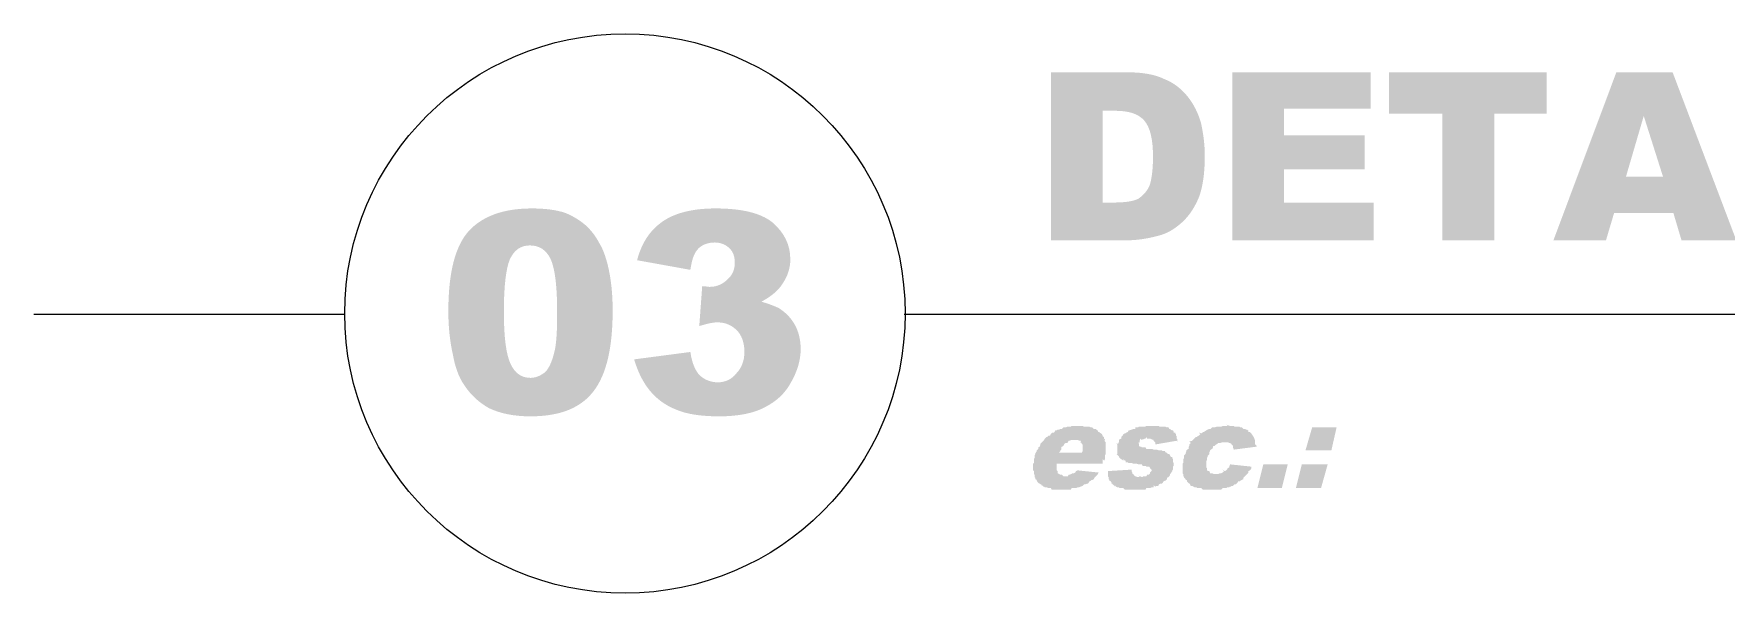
# Model space of a CAD drawing. Header units: millimetres. Extents: x 2928 to 3112, y 1220 to 1280.
# Drawn here: x 3037.133 to 3040.914, y 1228.975 to 1230.225 of the extents above; entities that cross this region are included whole.
import ezdxf

# ---------------------------------------------------------------- set-up
doc = ezdxf.new("R2010")
doc.units = ezdxf.units.MM

msp = doc.modelspace()

# ---------------------------------------------------------------- hatches: boundary and pattern name
at = {"true_color": 0x000007}
h = msp.add_hatch(color=7, dxfattribs=at)
edge = h.paths.add_edge_path()
edge.add_line((3039.40526, 1230.1394), (3039.57728, 1230.1394))
edge.add_spline(control_points=[(3039.57728, 1230.1394), (3039.61036, 1230.1394), (3039.63848, 1230.13444), (3039.65832, 1230.12451), (3039.65832, 1230.12451), (3039.67983, 1230.11624), (3039.69636, 1230.10301), (3039.71125, 1230.08482), (3039.71125, 1230.08482), (3039.72448, 1230.06828), (3039.73441, 1230.04843), (3039.74102, 1230.02528), (3039.74102, 1230.02528), (3039.74598, 1230.00212), (3039.74929, 1229.97731), (3039.74929, 1229.9525), (3039.74929, 1229.9525), (3039.74929, 1229.9128), (3039.74433, 1229.88138), (3039.73606, 1229.85988), (3039.73606, 1229.85988), (3039.72614, 1229.83672), (3039.71456, 1229.81853), (3039.69802, 1229.80364), (3039.69802, 1229.80364), (3039.68148, 1229.78876), (3039.66494, 1229.77883), (3039.64509, 1229.77387), (3039.64509, 1229.77387), (3039.62028, 1229.76725), (3039.59713, 1229.76395), (3039.57728, 1229.76395)], knot_values=[0, 0, 0, 0, 0.03125, 0.03125, 0.03125, 0.03125, 0.0625, 0.0625, 0.0625, 0.0625, 0.09375, 0.09375, 0.09375, 0.09375, 0.125, 0.125, 0.125, 0.125, 0.15625, 0.15625, 0.15625, 0.15625, 0.1875, 0.1875, 0.1875, 0.1875, 0.21875, 0.21875, 0.21875, 0.21875, 1, 1, 1, 1], degree=3, periodic=0)
edge.add_line((3039.57728, 1229.76395), (3039.40526, 1229.76395))
edge.add_line((3039.40526, 1229.76395), (3039.40526, 1230.1394))
edge = h.paths.add_edge_path()
edge.add_line((3039.52104, 1230.05339), (3039.52104, 1229.8483))
edge.add_line((3039.52104, 1229.8483), (3039.54916, 1229.8483))
edge.add_spline(control_points=[(3039.54916, 1229.8483), (3039.57232, 1229.8483), (3039.59051, 1229.85161), (3039.60043, 1229.85657), (3039.60043, 1229.85657), (3039.61036, 1229.86318), (3039.61863, 1229.87145), (3039.62524, 1229.88469), (3039.62524, 1229.88469), (3039.63021, 1229.89792), (3039.63351, 1229.92107), (3039.63351, 1229.95085), (3039.63351, 1229.95085), (3039.63351, 1229.99054), (3039.6269, 1230.01701), (3039.61367, 1230.03189), (3039.61367, 1230.03189), (3039.60043, 1230.04678), (3039.57893, 1230.05339), (3039.54916, 1230.05339)], knot_values=[0, 0, 0, 0, 0.05, 0.05, 0.05, 0.05, 0.1, 0.1, 0.1, 0.1, 0.15, 0.15, 0.15, 0.15, 0.2, 0.2, 0.2, 0.2, 1, 1, 1, 1], degree=3, periodic=0)
edge.add_line((3039.54916, 1230.05339), (3039.52104, 1230.05339))
h.paths.add_polyline_path([(3039.81049, 1230.1394), (3040.11979, 1230.1394), (3040.11979, 1230.05836), (3039.92627, 1230.05836), (3039.92627, 1229.99881), (3040.10655, 1229.99881), (3040.10655, 1229.92273), (3039.92627, 1229.92273), (3039.92627, 1229.8483), (3040.1264, 1229.8483), (3040.1264, 1229.76395), (3039.81049, 1229.76395)])
h.paths.add_polyline_path([(3040.16114, 1230.1394), (3040.51344, 1230.1394), (3040.51344, 1230.04678), (3040.396, 1230.04678), (3040.396, 1229.76395), (3040.28022, 1229.76395), (3040.28022, 1230.04678), (3040.16114, 1230.04678)])
h.paths.add_polyline_path([(3040.79627, 1229.82514), (3040.66395, 1229.82514), (3040.64575, 1229.76395), (3040.52832, 1229.76395), (3040.66891, 1230.1394), (3040.79461, 1230.1394), (3040.93686, 1229.76395), (3040.81446, 1229.76395)])
h.paths.add_polyline_path([(3040.77311, 1229.90619), (3040.73011, 1230.04182), (3040.69041, 1229.90619)])
h.paths.add_polyline_path([(3040.97324, 1230.1394), (3041.08902, 1230.1394), (3041.08902, 1229.85657), (3041.26931, 1229.85657), (3041.26931, 1229.76395), (3040.97324, 1229.76395)])
h.paths.add_polyline_path([(3041.32224, 1230.1394), (3041.43801, 1230.1394), (3041.43801, 1230.00708), (3041.56537, 1230.00708), (3041.56537, 1230.1394), (3041.68115, 1230.1394), (3041.68115, 1229.76395), (3041.56537, 1229.76395), (3041.56537, 1229.91611), (3041.43801, 1229.91611), (3041.43801, 1229.76395), (3041.32224, 1229.76395)])
h.paths.add_polyline_path([(3041.75723, 1230.1394), (3042.06818, 1230.1394), (3042.06818, 1230.05836), (3041.87467, 1230.05836), (3041.87467, 1229.99881), (3042.05495, 1229.99881), (3042.05495, 1229.92273), (3041.87467, 1229.92273), (3041.87467, 1229.8483), (3042.07315, 1229.8483), (3042.07315, 1229.76395), (3041.75723, 1229.76395)])
edge = h.paths.add_edge_path()
edge.add_line((3042.11615, 1229.88799), (3042.22531, 1229.89461))
edge.add_spline(control_points=[(3042.22531, 1229.89461), (3042.22862, 1229.87642), (3042.23358, 1229.86318), (3042.2402, 1229.85326), (3042.2402, 1229.85326), (3042.25178, 1229.83837), (3042.26997, 1229.83176), (3042.29147, 1229.83176), (3042.29147, 1229.83176), (3042.30801, 1229.83176), (3042.32124, 1229.83507), (3042.32951, 1229.84334), (3042.32951, 1229.84334), (3042.33944, 1229.84995), (3042.34275, 1229.85988), (3042.34275, 1229.8698), (3042.34275, 1229.8698), (3042.34275, 1229.87972), (3042.33944, 1229.88799), (3042.33117, 1229.89626), (3042.33117, 1229.89626), (3042.32124, 1229.90288), (3042.30305, 1229.91115), (3042.27162, 1229.91777), (3042.27162, 1229.91777), (3042.22035, 1229.92934), (3042.18396, 1229.94423), (3042.16246, 1229.96242), (3042.16246, 1229.96242), (3042.14096, 1229.98227), (3042.12938, 1230.00543), (3042.12938, 1230.0352), (3042.12938, 1230.0352), (3042.12938, 1230.05505), (3042.136, 1230.07324), (3042.14592, 1230.08978), (3042.14592, 1230.08978), (3042.1575, 1230.10632), (3042.17404, 1230.12121), (3042.1972, 1230.12948), (3042.1972, 1230.12948), (3042.2187, 1230.1394), (3042.25012, 1230.14436), (3042.28982, 1230.14436), (3042.28982, 1230.14436), (3042.33778, 1230.14436), (3042.37417, 1230.13609), (3042.39898, 1230.1179), (3042.39898, 1230.1179), (3042.42379, 1230.09971), (3042.43868, 1230.07159), (3042.44364, 1230.03355)], knot_values=[0, 0, 0, 0, 0.0192308, 0.0192308, 0.0192308, 0.0192308, 0.0384615, 0.0384615, 0.0384615, 0.0384615, 0.0576923, 0.0576923, 0.0576923, 0.0576923, 0.0769231, 0.0769231, 0.0769231, 0.0769231, 0.0961538, 0.0961538, 0.0961538, 0.0961538, 0.1153846, 0.1153846, 0.1153846, 0.1153846, 0.1346154, 0.1346154, 0.1346154, 0.1346154, 0.1538462, 0.1538462, 0.1538462, 0.1538462, 0.1730769, 0.1730769, 0.1730769, 0.1730769, 0.1923077, 0.1923077, 0.1923077, 0.1923077, 0.2115385, 0.2115385, 0.2115385, 0.2115385, 0.2307692, 0.2307692, 0.2307692, 0.2307692, 1, 1, 1, 1], degree=3, periodic=0)
edge.add_line((3042.44364, 1230.03355), (3042.33448, 1230.02693))
edge.add_spline(control_points=[(3042.33448, 1230.02693), (3042.33117, 1230.04347), (3042.32621, 1230.0567), (3042.31628, 1230.06332), (3042.31628, 1230.06332), (3042.30636, 1230.07159), (3042.29478, 1230.0749), (3042.27824, 1230.0749), (3042.27824, 1230.0749), (3042.26501, 1230.0749), (3042.25343, 1230.07159), (3042.24681, 1230.06663), (3042.24681, 1230.06663), (3042.2402, 1230.06166), (3042.23689, 1230.05339), (3042.23689, 1230.04512), (3042.23689, 1230.04512), (3042.23689, 1230.04016), (3042.2402, 1230.0352), (3042.24516, 1230.03024), (3042.24516, 1230.03024), (3042.25012, 1230.02528), (3042.26335, 1230.02031), (3042.28486, 1230.01535), (3042.28486, 1230.01535), (3042.33448, 1230.00543), (3042.37086, 1229.99385), (3042.39237, 1229.98227), (3042.39237, 1229.98227), (3042.41552, 1229.97235), (3042.43041, 1229.95746), (3042.44033, 1229.94092), (3042.44033, 1229.94092), (3042.45026, 1229.92438), (3042.45522, 1229.90619), (3042.45522, 1229.88634), (3042.45522, 1229.88634), (3042.45522, 1229.86153), (3042.4486, 1229.84003), (3042.43537, 1229.82018), (3042.43537, 1229.82018), (3042.42214, 1229.79868), (3042.40394, 1229.78379), (3042.38079, 1229.77387), (3042.38079, 1229.77387), (3042.35598, 1229.76229), (3042.32621, 1229.75733), (3042.28982, 1229.75733), (3042.28982, 1229.75733), (3042.22697, 1229.75733), (3042.18231, 1229.77056), (3042.1575, 1229.79372), (3042.1575, 1229.79372), (3042.13269, 1229.81853), (3042.11946, 1229.84995), (3042.11615, 1229.88799)], knot_values=[0, 0, 0, 0, 0.0178571, 0.0178571, 0.0178571, 0.0178571, 0.0357143, 0.0357143, 0.0357143, 0.0357143, 0.0535714, 0.0535714, 0.0535714, 0.0535714, 0.0714286, 0.0714286, 0.0714286, 0.0714286, 0.0892857, 0.0892857, 0.0892857, 0.0892857, 0.1071429, 0.1071429, 0.1071429, 0.1071429, 0.125, 0.125, 0.125, 0.125, 0.1428571, 0.1428571, 0.1428571, 0.1428572, 0.1607143, 0.1607143, 0.1607143, 0.1607143, 0.1785714, 0.1785714, 0.1785714, 0.1785714, 0.1964286, 0.1964286, 0.1964286, 0.1964286, 0.2142857, 0.2142857, 0.2142857, 0.2142857, 0.2321429, 0.2321429, 0.2321429, 0.2321429, 1, 1, 1, 1], degree=3, periodic=0)
edge = h.paths.add_edge_path()
edge.add_line((3042.68843, 1230.1394), (3042.88029, 1230.1394))
edge.add_spline(control_points=[(3042.88029, 1230.1394), (3042.92164, 1230.1394), (3042.95307, 1230.12782), (3042.97457, 1230.10797), (3042.97457, 1230.10797), (3042.99442, 1230.08813), (3043.006, 1230.06001), (3043.006, 1230.02362), (3043.006, 1230.02362), (3043.006, 1229.98558), (3042.99442, 1229.95581), (3042.97126, 1229.93431), (3042.97126, 1229.93431), (3042.94811, 1229.9128), (3042.91337, 1229.90288), (3042.86706, 1229.90288)], knot_values=[0, 0, 0, 0, 0.0625, 0.0625, 0.0625, 0.0625, 0.125, 0.125, 0.125, 0.125, 0.1875, 0.1875, 0.1875, 0.1875, 1, 1, 1, 1], degree=3, periodic=0)
edge.add_line((3042.86706, 1229.90288), (3042.80421, 1229.90288))
edge.add_line((3042.80421, 1229.90288), (3042.80421, 1229.76395))
edge.add_line((3042.80421, 1229.76395), (3042.68843, 1229.76395))
edge.add_line((3042.68843, 1229.76395), (3042.68843, 1230.1394))
edge = h.paths.add_edge_path()
edge.add_line((3042.80421, 1229.97896), (3042.83233, 1229.97896))
edge.add_spline(control_points=[(3042.83233, 1229.97896), (3042.85548, 1229.97896), (3042.87037, 1229.98227), (3042.87864, 1229.99054), (3042.87864, 1229.99054), (3042.88856, 1229.99881), (3042.89352, 1230.00874), (3042.89352, 1230.02031), (3042.89352, 1230.02031), (3042.89352, 1230.03189), (3042.88856, 1230.04182), (3042.88195, 1230.05009), (3042.88195, 1230.05009), (3042.87368, 1230.05836), (3042.85879, 1230.06166), (3042.83729, 1230.06166)], knot_values=[0, 0, 0, 0, 0.0625, 0.0625, 0.0625, 0.0625, 0.125, 0.125, 0.125, 0.125, 0.1875, 0.1875, 0.1875, 0.1875, 1, 1, 1, 1], degree=3, periodic=0)
edge.add_line((3042.83729, 1230.06166), (3042.80421, 1230.06166))
edge.add_line((3042.80421, 1230.06166), (3042.80421, 1229.97896))
edge = h.paths.add_edge_path()
edge.add_spline(control_points=[(3043.05231, 1229.95085), (3043.05231, 1230.01204), (3043.06885, 1230.06001), (3043.10193, 1230.09309), (3043.10193, 1230.09309), (3043.13666, 1230.12782), (3043.18463, 1230.14436), (3043.24417, 1230.14436), (3043.24417, 1230.14436), (3043.30702, 1230.14436), (3043.35499, 1230.12782), (3043.38972, 1230.09474), (3043.38972, 1230.09474), (3043.4228, 1230.06166), (3043.43934, 1230.0137), (3043.43934, 1229.95415), (3043.43934, 1229.95415), (3043.43934, 1229.9095), (3043.43272, 1229.87476), (3043.41784, 1229.84664), (3043.41784, 1229.84664), (3043.40295, 1229.81853), (3043.38145, 1229.79703), (3043.35333, 1229.78049), (3043.35333, 1229.78049), (3043.32522, 1229.7656), (3043.29048, 1229.75733), (3043.24913, 1229.75733), (3043.24913, 1229.75733), (3043.20778, 1229.75733), (3043.17305, 1229.76395), (3043.14493, 1229.77718), (3043.14493, 1229.77718), (3043.11681, 1229.79041), (3043.09531, 1229.81191), (3043.07712, 1229.84168), (3043.07712, 1229.84168), (3043.06058, 1229.87145), (3043.05231, 1229.90784), (3043.05231, 1229.95085)], knot_values=[0, 0, 0, 0, 0.025, 0.025, 0.025, 0.025, 0.05, 0.05, 0.05, 0.05, 0.075, 0.075, 0.075, 0.075, 0.1, 0.1, 0.1, 0.1, 0.125, 0.125, 0.125, 0.125, 0.15, 0.15, 0.15, 0.15, 0.175, 0.175, 0.175, 0.175, 0.2, 0.2, 0.2, 0.2, 0.225, 0.225, 0.225, 0.225, 1, 1, 1, 1], degree=3, periodic=0)
edge = h.paths.add_edge_path()
edge.add_spline(control_points=[(3043.16809, 1229.95085), (3043.16809, 1229.9128), (3043.1747, 1229.88469), (3043.18793, 1229.8698), (3043.18793, 1229.8698), (3043.20282, 1229.85326), (3043.22101, 1229.84499), (3043.24582, 1229.84499), (3043.24582, 1229.84499), (3043.27063, 1229.84499), (3043.29048, 1229.85161), (3043.30371, 1229.86815), (3043.30371, 1229.86815), (3043.31695, 1229.88469), (3043.32356, 1229.91446), (3043.32356, 1229.95581), (3043.32356, 1229.95581), (3043.32356, 1229.99054), (3043.31695, 1230.01701), (3043.30206, 1230.03355), (3043.30206, 1230.03355), (3043.28883, 1230.04843), (3043.26898, 1230.0567), (3043.24417, 1230.0567), (3043.24417, 1230.0567), (3043.22101, 1230.0567), (3043.20282, 1230.04843), (3043.18793, 1230.03189), (3043.18793, 1230.03189), (3043.1747, 1230.01535), (3043.16809, 1229.98889), (3043.16809, 1229.95085)], knot_values=[0, 0, 0, 0, 0.03125, 0.03125, 0.03125, 0.03125, 0.0625, 0.0625, 0.0625, 0.0625, 0.09375, 0.09375, 0.09375, 0.09375, 0.125, 0.125, 0.125, 0.125, 0.15625, 0.15625, 0.15625, 0.15625, 0.1875, 0.1875, 0.1875, 0.1875, 0.21875, 0.21875, 0.21875, 0.21875, 1, 1, 1, 1], degree=3, periodic=0)
edge = h.paths.add_edge_path()
edge.add_line((3043.48234, 1229.88799), (3043.59151, 1229.89461))
edge.add_spline(control_points=[(3043.59151, 1229.89461), (3043.59482, 1229.87642), (3043.59978, 1229.86318), (3043.60639, 1229.85326), (3043.60639, 1229.85326), (3043.61797, 1229.83837), (3043.63617, 1229.83176), (3043.65767, 1229.83176), (3043.65767, 1229.83176), (3043.67421, 1229.83176), (3043.68744, 1229.83507), (3043.69571, 1229.84334), (3043.69571, 1229.84334), (3043.70398, 1229.84995), (3043.70894, 1229.85988), (3043.70894, 1229.8698), (3043.70894, 1229.8698), (3043.70894, 1229.87972), (3043.70563, 1229.88799), (3043.69571, 1229.89626), (3043.69571, 1229.89626), (3043.68744, 1229.90288), (3043.66759, 1229.91115), (3043.63782, 1229.91777), (3043.63782, 1229.91777), (3043.58655, 1229.92934), (3043.55016, 1229.94423), (3043.52866, 1229.96242), (3043.52866, 1229.96242), (3043.50715, 1229.98227), (3043.49558, 1230.00543), (3043.49558, 1230.0352), (3043.49558, 1230.0352), (3043.49558, 1230.05505), (3043.50219, 1230.07324), (3043.51212, 1230.08978), (3043.51212, 1230.08978), (3043.52369, 1230.10632), (3043.54023, 1230.12121), (3043.56339, 1230.12948), (3043.56339, 1230.12948), (3043.58489, 1230.1394), (3043.61632, 1230.14436), (3043.65436, 1230.14436), (3043.65436, 1230.14436), (3043.70232, 1230.14436), (3043.73871, 1230.13609), (3043.76518, 1230.1179), (3043.76518, 1230.1179), (3043.78999, 1230.09971), (3043.80487, 1230.07159), (3043.80983, 1230.03355)], knot_values=[0, 0, 0, 0, 0.0192308, 0.0192308, 0.0192308, 0.0192308, 0.0384615, 0.0384615, 0.0384615, 0.0384615, 0.0576923, 0.0576923, 0.0576923, 0.0576923, 0.0769231, 0.0769231, 0.0769231, 0.0769231, 0.0961538, 0.0961538, 0.0961538, 0.0961538, 0.1153846, 0.1153846, 0.1153846, 0.1153846, 0.1346154, 0.1346154, 0.1346154, 0.1346154, 0.1538462, 0.1538462, 0.1538462, 0.1538462, 0.1730769, 0.1730769, 0.1730769, 0.1730769, 0.1923077, 0.1923077, 0.1923077, 0.1923077, 0.2115385, 0.2115385, 0.2115385, 0.2115385, 0.2307692, 0.2307692, 0.2307692, 0.2307692, 1, 1, 1, 1], degree=3, periodic=0)
edge.add_line((3043.80983, 1230.03355), (3043.70067, 1230.02693))
edge.add_spline(control_points=[(3043.70067, 1230.02693), (3043.69736, 1230.04347), (3043.69075, 1230.0567), (3043.68248, 1230.06332), (3043.68248, 1230.06332), (3043.67255, 1230.07159), (3043.65932, 1230.0749), (3043.64278, 1230.0749), (3043.64278, 1230.0749), (3043.62955, 1230.0749), (3043.61963, 1230.07159), (3043.61301, 1230.06663), (3043.61301, 1230.06663), (3043.60639, 1230.06166), (3043.60309, 1230.05339), (3043.60309, 1230.04512), (3043.60309, 1230.04512), (3043.60309, 1230.04016), (3043.60639, 1230.0352), (3043.61136, 1230.03024), (3043.61136, 1230.03024), (3043.61632, 1230.02528), (3043.62955, 1230.02031), (3043.65105, 1230.01535), (3043.65105, 1230.01535), (3043.70067, 1230.00543), (3043.73706, 1229.99385), (3043.75856, 1229.98227), (3043.75856, 1229.98227), (3043.78006, 1229.97235), (3043.7966, 1229.95746), (3043.80653, 1229.94092), (3043.80653, 1229.94092), (3043.81645, 1229.92438), (3043.82141, 1229.90619), (3043.82141, 1229.88634), (3043.82141, 1229.88634), (3043.82141, 1229.86153), (3043.8148, 1229.84003), (3043.80156, 1229.82018), (3043.80156, 1229.82018), (3043.78833, 1229.79868), (3043.77014, 1229.78379), (3043.74533, 1229.77387), (3043.74533, 1229.77387), (3043.72217, 1229.76229), (3043.6924, 1229.75733), (3043.65601, 1229.75733), (3043.65601, 1229.75733), (3043.59151, 1229.75733), (3043.5485, 1229.77056), (3043.52369, 1229.79372), (3043.52369, 1229.79372), (3043.49888, 1229.81853), (3043.48565, 1229.84995), (3043.48234, 1229.88799)], knot_values=[0, 0, 0, 0, 0.0178571, 0.0178571, 0.0178571, 0.0178571, 0.0357143, 0.0357143, 0.0357143, 0.0357143, 0.0535714, 0.0535714, 0.0535714, 0.0535714, 0.0714286, 0.0714286, 0.0714286, 0.0714286, 0.0892857, 0.0892857, 0.0892857, 0.0892857, 0.1071429, 0.1071429, 0.1071429, 0.1071429, 0.125, 0.125, 0.125, 0.125, 0.1428571, 0.1428571, 0.1428571, 0.1428572, 0.1607143, 0.1607143, 0.1607143, 0.1607143, 0.1785714, 0.1785714, 0.1785714, 0.1785714, 0.1964286, 0.1964286, 0.1964286, 0.1964286, 0.2142857, 0.2142857, 0.2142857, 0.2142857, 0.2321429, 0.2321429, 0.2321429, 0.2321429, 1, 1, 1, 1], degree=3, periodic=0)
h.paths.add_polyline_path([(3043.85284, 1230.1394), (3044.20514, 1230.1394), (3044.20514, 1230.04678), (3044.0877, 1230.04678), (3044.0877, 1229.76395), (3043.97192, 1229.76395), (3043.97192, 1230.04678), (3043.85284, 1230.04678)])
h.paths.add_polyline_path([(3044.25806, 1230.1394), (3044.56736, 1230.1394), (3044.56736, 1230.05836), (3044.37384, 1230.05836), (3044.37384, 1229.99881), (3044.55413, 1229.99881), (3044.55413, 1229.92273), (3044.37384, 1229.92273), (3044.37384, 1229.8483), (3044.57398, 1229.8483), (3044.57398, 1229.76395), (3044.25806, 1229.76395)])
h = msp.add_hatch(color=7, dxfattribs=at)
edge = h.paths.add_edge_path()
edge.add_spline(control_points=[(3038.05892, 1229.60516), (3038.05892, 1229.69117), (3038.0738, 1229.75071), (3038.10523, 1229.78545), (3038.10523, 1229.78545), (3038.13665, 1229.81853), (3038.18297, 1229.83507), (3038.24582, 1229.83507), (3038.24582, 1229.83507), (3038.27559, 1229.83507), (3038.3004, 1229.83176), (3038.32025, 1229.82514), (3038.32025, 1229.82514), (3038.34009, 1229.81687), (3038.35498, 1229.80695), (3038.36821, 1229.79537), (3038.36821, 1229.79537), (3038.37979, 1229.78379), (3038.38971, 1229.77056), (3038.39633, 1229.75733), (3038.39633, 1229.75733), (3038.4046, 1229.7441), (3038.40956, 1229.72921), (3038.41452, 1229.71102), (3038.41452, 1229.71102), (3038.42279, 1229.67794), (3038.4261, 1229.6432), (3038.4261, 1229.60682), (3038.4261, 1229.60682), (3038.4261, 1229.52577), (3038.41287, 1229.46623), (3038.38475, 1229.42819), (3038.38475, 1229.42819), (3038.35663, 1229.39014), (3038.31032, 1229.3703), (3038.24251, 1229.3703), (3038.24251, 1229.3703), (3038.20447, 1229.3703), (3038.1747, 1229.37691), (3038.14989, 1229.38849), (3038.14989, 1229.38849), (3038.12673, 1229.40172), (3038.10854, 1229.41826), (3038.09365, 1229.44142), (3038.09365, 1229.44142), (3038.08207, 1229.45796), (3038.0738, 1229.48111), (3038.06884, 1229.50923), (3038.06884, 1229.50923), (3038.06222, 1229.539), (3038.05892, 1229.57043), (3038.05892, 1229.60516)], knot_values=[0, 0, 0, 0, 0.0192308, 0.0192308, 0.0192308, 0.0192308, 0.0384615, 0.0384615, 0.0384615, 0.0384615, 0.0576923, 0.0576923, 0.0576923, 0.0576923, 0.0769231, 0.0769231, 0.0769231, 0.0769231, 0.0961538, 0.0961538, 0.0961538, 0.0961538, 0.1153846, 0.1153846, 0.1153846, 0.1153846, 0.1346154, 0.1346154, 0.1346154, 0.1346154, 0.1538462, 0.1538462, 0.1538462, 0.1538462, 0.1730769, 0.1730769, 0.1730769, 0.1730769, 0.1923077, 0.1923077, 0.1923077, 0.1923077, 0.2115385, 0.2115385, 0.2115385, 0.2115385, 0.2307692, 0.2307692, 0.2307692, 0.2307692, 1, 1, 1, 1], degree=3, periodic=0)
edge = h.paths.add_edge_path()
edge.add_spline(control_points=[(3038.18297, 1229.60516), (3038.18297, 1229.54727), (3038.18793, 1229.50923), (3038.19785, 1229.48773), (3038.19785, 1229.48773), (3038.20778, 1229.46623), (3038.22266, 1229.4563), (3038.24251, 1229.4563), (3038.24251, 1229.4563), (3038.25409, 1229.4563), (3038.26566, 1229.46127), (3038.27559, 1229.46954), (3038.27559, 1229.46954), (3038.28386, 1229.47781), (3038.29047, 1229.49269), (3038.29544, 1229.51254), (3038.29544, 1229.51254), (3038.3004, 1229.53073), (3038.30205, 1229.5605), (3038.30205, 1229.60185), (3038.30205, 1229.60185), (3038.30205, 1229.6614), (3038.29709, 1229.70109), (3038.28717, 1229.7226), (3038.28717, 1229.7226), (3038.27724, 1229.74244), (3038.26236, 1229.75237), (3038.24086, 1229.75237), (3038.24086, 1229.75237), (3038.22101, 1229.75237), (3038.20612, 1229.74244), (3038.1962, 1229.72094), (3038.1962, 1229.72094), (3038.18793, 1229.70109), (3038.18297, 1229.6614), (3038.18297, 1229.60516)], knot_values=[0, 0, 0, 0, 0.0277778, 0.0277778, 0.0277778, 0.0277778, 0.0555556, 0.0555556, 0.0555556, 0.0555556, 0.0833333, 0.0833333, 0.0833333, 0.0833333, 0.1111111, 0.1111111, 0.1111111, 0.1111111, 0.1388889, 0.1388889, 0.1388889, 0.1388889, 0.1666667, 0.1666667, 0.1666667, 0.1666667, 0.1944444, 0.1944444, 0.1944444, 0.1944444, 0.2222222, 0.2222222, 0.2222222, 0.2222222, 1, 1, 1, 1], degree=3, periodic=0)
edge = h.paths.add_edge_path()
edge.add_line((3038.59977, 1229.69779), (3038.48068, 1229.71929))
edge.add_spline(control_points=[(3038.48068, 1229.71929), (3038.49061, 1229.75733), (3038.5088, 1229.78545), (3038.53692, 1229.8053), (3038.53692, 1229.8053), (3038.56504, 1229.82514), (3038.60473, 1229.83507), (3038.65601, 1229.83507), (3038.65601, 1229.83507), (3038.7139, 1229.83507), (3038.7569, 1229.82514), (3038.78336, 1229.80364), (3038.78336, 1229.80364), (3038.80983, 1229.78049), (3038.82306, 1229.75402), (3038.82306, 1229.72094), (3038.82306, 1229.72094), (3038.82306, 1229.70109), (3038.81644, 1229.6829), (3038.80652, 1229.66801), (3038.80652, 1229.66801), (3038.7966, 1229.65147), (3038.78006, 1229.63824), (3038.75855, 1229.62666), (3038.75855, 1229.62666), (3038.77509, 1229.6217), (3038.78833, 1229.61674), (3038.79825, 1229.61178), (3038.79825, 1229.61178), (3038.81314, 1229.60185), (3038.82471, 1229.59028), (3038.83298, 1229.57539), (3038.83298, 1229.57539), (3038.84125, 1229.5605), (3038.84621, 1229.54231), (3038.84621, 1229.52081), (3038.84621, 1229.52081), (3038.84621, 1229.49435), (3038.83794, 1229.46954), (3038.82471, 1229.44638), (3038.82471, 1229.44638), (3038.81148, 1229.42157), (3038.79163, 1229.40338), (3038.76517, 1229.39014), (3038.76517, 1229.39014), (3038.74036, 1229.37691), (3038.70563, 1229.3703), (3038.66428, 1229.3703), (3038.66428, 1229.3703), (3038.62293, 1229.3703), (3038.5915, 1229.37526), (3038.56834, 1229.38518), (3038.56834, 1229.38518), (3038.54354, 1229.39511), (3038.52534, 1229.40834), (3038.5088, 1229.42819), (3038.5088, 1229.42819), (3038.49392, 1229.44638), (3038.48234, 1229.46954), (3038.47407, 1229.49765)], knot_values=[0, 0, 0, 0, 0.0166667, 0.0166667, 0.0166667, 0.0166667, 0.0333333, 0.0333333, 0.0333333, 0.0333333, 0.05, 0.05, 0.05, 0.05, 0.0666667, 0.0666667, 0.0666667, 0.0666667, 0.0833333, 0.0833333, 0.0833333, 0.0833333, 0.1, 0.1, 0.1, 0.1, 0.1166667, 0.1166667, 0.1166667, 0.1166667, 0.1333333, 0.1333333, 0.1333333, 0.1333333, 0.15, 0.15, 0.15, 0.15, 0.1666667, 0.1666667, 0.1666667, 0.1666667, 0.1833333, 0.1833333, 0.1833333, 0.1833333, 0.2, 0.2, 0.2, 0.2, 0.2166667, 0.2166667, 0.2166667, 0.2166667, 0.2333333, 0.2333333, 0.2333333, 0.2333333, 1, 1, 1, 1], degree=3, periodic=0)
edge.add_line((3038.47407, 1229.49765), (3038.59977, 1229.51419))
edge.add_spline(control_points=[(3038.59977, 1229.51419), (3038.60308, 1229.48938), (3038.61135, 1229.47119), (3038.62127, 1229.46127), (3038.62127, 1229.46127), (3038.63285, 1229.45134), (3038.64608, 1229.44638), (3038.66097, 1229.44638), (3038.66097, 1229.44638), (3038.67751, 1229.44638), (3038.69239, 1229.453), (3038.70232, 1229.46623), (3038.70232, 1229.46623), (3038.7139, 1229.47781), (3038.72051, 1229.49435), (3038.72051, 1229.51419), (3038.72051, 1229.51419), (3038.72051, 1229.53569), (3038.7139, 1229.55223), (3038.70397, 1229.56216), (3038.70397, 1229.56216), (3038.69239, 1229.57374), (3038.67916, 1229.58035), (3038.65931, 1229.58035), (3038.65931, 1229.58035), (3038.64939, 1229.58035), (3038.63616, 1229.57704), (3038.61962, 1229.57208)], knot_values=[0, 0, 0, 0, 0.0357143, 0.0357143, 0.0357143, 0.0357143, 0.0714286, 0.0714286, 0.0714286, 0.0714286, 0.1071429, 0.1071429, 0.1071429, 0.1071429, 0.1428571, 0.1428571, 0.1428571, 0.1428572, 0.1785714, 0.1785714, 0.1785714, 0.1785714, 0.2142857, 0.2142857, 0.2142857, 0.2142857, 1, 1, 1, 1], degree=3, periodic=0)
edge.add_line((3038.61962, 1229.57208), (3038.62623, 1229.6614))
edge.add_spline(control_points=[(3038.62623, 1229.6614), (3038.63285, 1229.6614), (3038.63781, 1229.65974), (3038.64277, 1229.65974), (3038.64277, 1229.65974), (3038.65931, 1229.65974), (3038.67255, 1229.66636), (3038.68247, 1229.67628), (3038.68247, 1229.67628), (3038.69405, 1229.68621), (3038.69901, 1229.69944), (3038.69901, 1229.71267), (3038.69901, 1229.71267), (3038.69901, 1229.72756), (3038.6957, 1229.73748), (3038.68743, 1229.74575), (3038.68743, 1229.74575), (3038.67916, 1229.75402), (3038.66758, 1229.75898), (3038.65435, 1229.75898), (3038.65435, 1229.75898), (3038.63947, 1229.75898), (3038.62623, 1229.75402), (3038.61796, 1229.74575), (3038.61796, 1229.74575), (3038.60804, 1229.73583), (3038.60308, 1229.72094), (3038.59977, 1229.69779)], knot_values=[0, 0, 0, 0, 0.0357143, 0.0357143, 0.0357143, 0.0357143, 0.0714286, 0.0714286, 0.0714286, 0.0714286, 0.1071429, 0.1071429, 0.1071429, 0.1071429, 0.1428571, 0.1428571, 0.1428571, 0.1428572, 0.1785714, 0.1785714, 0.1785714, 0.1785714, 0.2142857, 0.2142857, 0.2142857, 0.2142857, 1, 1, 1, 1], degree=3, periodic=0)
for points in [[(3039.80718, 1229.26279), (3039.85349, 1229.25782), (3039.85349, 1229.25452), (3039.85184, 1229.25121), (3039.85019, 1229.24955), (3039.84688, 1229.2479), (3039.84688, 1229.24459), (3039.84522, 1229.24294), (3039.84357, 1229.24129), (3039.84192, 1229.23963), (3039.83861, 1229.23632), (3039.83695, 1229.23467), (3039.8353, 1229.23302), (3039.8353, 1229.22971), (3039.83199, 1229.22805), (3039.82868, 1229.2264), (3039.82703, 1229.22475), (3039.82372, 1229.22475), (3039.82207, 1229.22144), (3039.82041, 1229.21978), (3039.81876, 1229.21813), (3039.81545, 1229.21813), (3039.81214, 1229.21482), (3039.80884, 1229.21482), (3039.80718, 1229.21317), (3039.80553, 1229.21317), (3039.80387, 1229.21151), (3039.80057, 1229.21151), (3039.79891, 1229.21151), (3039.79726, 1229.20986), (3039.7923, 1229.20986), (3039.79064, 1229.20986), (3039.78899, 1229.20986), (3039.78568, 1229.20655), (3039.78237, 1229.20655), (3039.77906, 1229.20655), (3039.77741, 1229.20655), (3039.7741, 1229.20655), (3039.77079, 1229.20655), (3039.76914, 1229.20655), (3039.76749, 1229.20655), (3039.76252, 1229.20655), (3039.76087, 1229.20655), (3039.75922, 1229.20655), (3039.75425, 1229.20655), (3039.7526, 1229.20655), (3039.75095, 1229.20655), (3039.74764, 1229.20655), (3039.74433, 1229.20655), (3039.74102, 1229.20986), (3039.73937, 1229.20986), (3039.73771, 1229.20986), (3039.73606, 1229.20986), (3039.73275, 1229.20986), (3039.7311, 1229.21151), (3039.72944, 1229.21151), (3039.72614, 1229.21151), (3039.72448, 1229.21317), (3039.72283, 1229.21317), (3039.72117, 1229.21482), (3039.71787, 1229.21482), (3039.71621, 1229.21813), (3039.71621, 1229.21978), (3039.71456, 1229.21978), (3039.7129, 1229.22144), (3039.7096, 1229.22475), (3039.7096, 1229.2264), (3039.70794, 1229.22805), (3039.70629, 1229.22805), (3039.70629, 1229.22971), (3039.70298, 1229.23302), (3039.70298, 1229.23467), (3039.70133, 1229.23632), (3039.70133, 1229.23963), (3039.70133, 1229.24129), (3039.69967, 1229.24294), (3039.69967, 1229.24459), (3039.69967, 1229.2479), (3039.69967, 1229.24955), (3039.69967, 1229.25121), (3039.69967, 1229.25452), (3039.69967, 1229.25617), (3039.69967, 1229.25782), (3039.69967, 1229.25948), (3039.69967, 1229.26444), (3039.70133, 1229.26609), (3039.70133, 1229.26775), (3039.70133, 1229.27271), (3039.70133, 1229.27436), (3039.70298, 1229.27767), (3039.70298, 1229.27933), (3039.70298, 1229.28263), (3039.70629, 1229.28594), (3039.70629, 1229.2876), (3039.70794, 1229.29256), (3039.70794, 1229.29421), (3039.7096, 1229.29587), (3039.7129, 1229.29752), (3039.7129, 1229.30083), (3039.71456, 1229.30414), (3039.71456, 1229.30744), (3039.71621, 1229.3091), (3039.71787, 1229.31075), (3039.71456, 1229.31406), (3039.72117, 1229.31571), (3039.72283, 1229.31737), (3039.72448, 1229.31902), (3039.72614, 1229.32068), (3039.72944, 1229.32398), (3039.7311, 1229.32398), (3039.73275, 1229.32564), (3039.73606, 1229.32729), (3039.73937, 1229.3306), (3039.73606, 1229.33391), (3039.74102, 1229.33225), (3039.74433, 1229.33391), (3039.74598, 1229.33556), (3039.74764, 1229.33556), (3039.7526, 1229.33887), (3039.75425, 1229.34052), (3039.75591, 1229.34052), (3039.75922, 1229.34218), (3039.76087, 1229.34218), (3039.76252, 1229.34218), (3039.76583, 1229.34549), (3039.76749, 1229.34549), (3039.76914, 1229.34549), (3039.77079, 1229.34549), (3039.77576, 1229.34714), (3039.77741, 1229.34714), (3039.77906, 1229.34714), (3039.78237, 1229.34714), (3039.78568, 1229.34714), (3039.78899, 1229.34879), (3039.79064, 1229.34879), (3039.79395, 1229.34879), (3039.79726, 1229.34879), (3039.80057, 1229.34879), (3039.79726, 1229.3521), (3039.80553, 1229.34879), (3039.80718, 1229.34879), (3039.80884, 1229.34879), (3039.8138, 1229.34879), (3039.81545, 1229.34714), (3039.82041, 1229.34714), (3039.82207, 1229.34714), (3039.82372, 1229.34714), (3039.82703, 1229.34714), (3039.82868, 1229.34549), (3039.83034, 1229.34549), (3039.83199, 1229.34549), (3039.8353, 1229.34218), (3039.83695, 1229.34218), (3039.83861, 1229.34218), (3039.84192, 1229.34052), (3039.84357, 1229.34052), (3039.84522, 1229.33887), (3039.84688, 1229.33887), (3039.84688, 1229.33556), (3039.85019, 1229.33556), (3039.85019, 1229.33391), (3039.85184, 1229.33391), (3039.85349, 1229.33225), (3039.85349, 1229.3306), (3039.8568, 1229.32729), (3039.85846, 1229.32564), (3039.85515, 1229.32895), (3039.85846, 1229.32398), (3039.86011, 1229.32068), (3039.86011, 1229.31902), (3039.86176, 1229.31737), (3039.86176, 1229.31571), (3039.86176, 1229.31075), (3039.86176, 1229.3091), (3039.86176, 1229.30744), (3039.86507, 1229.30414), (3039.86507, 1229.30248), (3039.8138, 1229.29587), (3039.8138, 1229.29752), (3039.81214, 1229.30083), (3039.81214, 1229.30248), (3039.81214, 1229.30414), (3039.80884, 1229.30744), (3039.80884, 1229.3091), (3039.80718, 1229.3091), (3039.80387, 1229.31241), (3039.80553, 1229.31075), (3039.80387, 1229.31075), (3039.80057, 1229.31241), (3039.79891, 1229.31241), (3039.79395, 1229.31241), (3039.7923, 1229.31241), (3039.79064, 1229.31241), (3039.78899, 1229.31241), (3039.78403, 1229.31075), (3039.78237, 1229.31075), (3039.77906, 1229.31075), (3039.77741, 1229.3091), (3039.77576, 1229.30744), (3039.7741, 1229.30744), (3039.77079, 1229.30414), (3039.76914, 1229.30414), (3039.76749, 1229.30248), (3039.76749, 1229.30083), (3039.76583, 1229.29752), (3039.76252, 1229.29587), (3039.76087, 1229.29421), (3039.76087, 1229.29256), (3039.75922, 1229.28925), (3039.75922, 1229.28594), (3039.75591, 1229.28263), (3039.75591, 1229.28098), (3039.75425, 1229.27767), (3039.75425, 1229.27436), (3039.75425, 1229.27271), (3039.7526, 1229.27106), (3039.7526, 1229.26609), (3039.7526, 1229.26444), (3039.7526, 1229.26279), (3039.7526, 1229.25948), (3039.7526, 1229.25782), (3039.7526, 1229.25617), (3039.75425, 1229.25452), (3039.75425, 1229.25121), (3039.75425, 1229.24955), (3039.75591, 1229.2479), (3039.75922, 1229.2479), (3039.76087, 1229.24459), (3039.76087, 1229.24294), (3039.76252, 1229.24294), (3039.76583, 1229.24294), (3039.76914, 1229.24129), (3039.77079, 1229.24129), (3039.7741, 1229.24129), (3039.77576, 1229.24129), (3039.77906, 1229.24129), (3039.78237, 1229.24294), (3039.78403, 1229.24294), (3039.78568, 1229.24294), (3039.78899, 1229.24459), (3039.7923, 1229.2479), (3039.78899, 1229.25121), (3039.79395, 1229.2479), (3039.79726, 1229.24955), (3039.79891, 1229.25121), (3039.80057, 1229.25452), (3039.80387, 1229.25617), (3039.80387, 1229.25782), (3039.80553, 1229.26279), (3039.80718, 1229.26279), (3039.80387, 1229.26609)], [(3039.53262, 1229.2479), (3039.58555, 1229.25121), (3039.58555, 1229.24955), (3039.58555, 1229.2479), (3039.5872, 1229.24459), (3039.5872, 1229.24294), (3039.58886, 1229.24129), (3039.58886, 1229.23963), (3039.59216, 1229.23963), (3039.58886, 1229.24129), (3039.59382, 1229.23632), (3039.59547, 1229.23632), (3039.59713, 1229.23467), (3039.60209, 1229.23467), (3039.60374, 1229.23467), (3039.60043, 1229.23798), (3039.6087, 1229.23467), (3039.61036, 1229.23467), (3039.61201, 1229.23632), (3039.61697, 1229.23632), (3039.61863, 1229.23632), (3039.62028, 1229.23963), (3039.62359, 1229.23963), (3039.62524, 1229.24129), (3039.6269, 1229.24294), (3039.6269, 1229.24459), (3039.63021, 1229.2479), (3039.63021, 1229.24955), (3039.63021, 1229.25121), (3039.6269, 1229.25452), (3039.6269, 1229.25617), (3039.62524, 1229.25617), (3039.62524, 1229.25782), (3039.62359, 1229.25782), (3039.62028, 1229.25782), (3039.61863, 1229.25782), (3039.61697, 1229.25948), (3039.61532, 1229.25948), (3039.61036, 1229.25948), (3039.6087, 1229.26279), (3039.60374, 1229.26279), (3039.60209, 1229.26279), (3039.59713, 1229.26444), (3039.59547, 1229.26444), (3039.59216, 1229.26444), (3039.58886, 1229.26444), (3039.5872, 1229.26609), (3039.58224, 1229.26609), (3039.58059, 1229.26609), (3039.57893, 1229.26609), (3039.57728, 1229.26775), (3039.57397, 1229.26775), (3039.57232, 1229.26775), (3039.57232, 1229.27106), (3039.57066, 1229.27106), (3039.56735, 1229.27436), (3039.56735, 1229.27106), (3039.5657, 1229.27271), (3039.56405, 1229.27436), (3039.56239, 1229.27436), (3039.55908, 1229.27767), (3039.55743, 1229.27933), (3039.55743, 1229.28098), (3039.55578, 1229.28263), (3039.55247, 1229.28594), (3039.55412, 1229.28594), (3039.55412, 1229.2876), (3039.55412, 1229.29256), (3039.55412, 1229.29421), (3039.55412, 1229.29587), (3039.55412, 1229.29752), (3039.55412, 1229.30083), (3039.55412, 1229.30248), (3039.55412, 1229.30744), (3039.55081, 1229.3091), (3039.55578, 1229.3091), (3039.55578, 1229.31075), (3039.55743, 1229.31241), (3039.55743, 1229.31737), (3039.55908, 1229.31902), (3039.56239, 1229.32068), (3039.56239, 1229.32398), (3039.56405, 1229.32564), (3039.5657, 1229.32729), (3039.56735, 1229.3306), (3039.57066, 1229.33225), (3039.57232, 1229.33225), (3039.57397, 1229.33391), (3039.57728, 1229.33556), (3039.57893, 1229.33887), (3039.58059, 1229.33887), (3039.58555, 1229.34052), (3039.5872, 1229.34052), (3039.58886, 1229.34218), (3039.59382, 1229.34218), (3039.59382, 1229.34549), (3039.59547, 1229.34549), (3039.59713, 1229.34549), (3039.60043, 1229.34549), (3039.60209, 1229.34714), (3039.60374, 1229.34714), (3039.60705, 1229.34714), (3039.61036, 1229.34714), (3039.61201, 1229.34714), (3039.61532, 1229.34714), (3039.61863, 1229.34879), (3039.62028, 1229.34879), (3039.62359, 1229.34879), (3039.6269, 1229.34879), (3039.63021, 1229.34879), (3039.63186, 1229.34879), (3039.63351, 1229.34879), (3039.63848, 1229.34879), (3039.64013, 1229.34879), (3039.64509, 1229.34879), (3039.64675, 1229.34879), (3039.6484, 1229.34714), (3039.65336, 1229.34714), (3039.65502, 1229.34714), (3039.65667, 1229.34714), (3039.65998, 1229.34714), (3039.66163, 1229.34714), (3039.66329, 1229.34549), (3039.66494, 1229.34549), (3039.66163, 1229.34714), (3039.66825, 1229.34549), (3039.6699, 1229.34218), (3039.67156, 1229.34218), (3039.67321, 1229.34052), (3039.67652, 1229.33887), (3039.67817, 1229.33887), (3039.67983, 1229.33556), (3039.67983, 1229.33391), (3039.68313, 1229.33391), (3039.68313, 1229.33225), (3039.68479, 1229.3306), (3039.68479, 1229.32729), (3039.68644, 1229.32564), (3039.68644, 1229.32398), (3039.68644, 1229.32068), (3039.68809, 1229.31902), (3039.68809, 1229.31737), (3039.68809, 1229.31241), (3039.68644, 1229.31571), (3039.63848, 1229.30744), (3039.63848, 1229.31075), (3039.63848, 1229.31241), (3039.63517, 1229.31571), (3039.63351, 1229.31902), (3039.63351, 1229.31737), (3039.63021, 1229.32068), (3039.63186, 1229.31902), (3039.63021, 1229.31902), (3039.6269, 1229.32068), (3039.62359, 1229.32068), (3039.62028, 1229.32068), (3039.61863, 1229.32398), (3039.61697, 1229.32068), (3039.61532, 1229.32068), (3039.61201, 1229.31902), (3039.61036, 1229.31902), (3039.6087, 1229.31737), (3039.6054, 1229.32068), (3039.60374, 1229.31571), (3039.60374, 1229.31241), (3039.60209, 1229.31075), (3039.59878, 1229.31406), (3039.60209, 1229.3091), (3039.60209, 1229.30744), (3039.60209, 1229.30414), (3039.60374, 1229.30248), (3039.60705, 1229.30248), (3039.60374, 1229.30579), (3039.6087, 1229.30083), (3039.61036, 1229.30083), (3039.61201, 1229.30083), (3039.61697, 1229.30083), (3039.61863, 1229.29752), (3039.62359, 1229.29752), (3039.62524, 1229.29752), (3039.63021, 1229.29752), (3039.63186, 1229.29752), (3039.63517, 1229.29587), (3039.63848, 1229.29587), (3039.64013, 1229.29587), (3039.64178, 1229.29587), (3039.64675, 1229.29421), (3039.6484, 1229.29421), (3039.65005, 1229.29421), (3039.65336, 1229.29421), (3039.65502, 1229.29256), (3039.65667, 1229.29256), (3039.65998, 1229.29256), (3039.65998, 1229.28925), (3039.66163, 1229.28925), (3039.65832, 1229.29256), (3039.66329, 1229.28925), (3039.66494, 1229.2876), (3039.66825, 1229.28594), (3039.6699, 1229.28594), (3039.67156, 1229.28263), (3039.67321, 1229.28098), (3039.67321, 1229.27933), (3039.67652, 1229.27933), (3039.67652, 1229.27767), (3039.67817, 1229.27436), (3039.67817, 1229.27271), (3039.67817, 1229.27106), (3039.67817, 1229.26775), (3039.67983, 1229.26609), (3039.67983, 1229.26444), (3039.67983, 1229.25948), (3039.67817, 1229.25782), (3039.67817, 1229.25617), (3039.67817, 1229.25452), (3039.67817, 1229.25121), (3039.67652, 1229.24955), (3039.67652, 1229.2479), (3039.67321, 1229.24294), (3039.67156, 1229.24129), (3039.67156, 1229.23963), (3039.6699, 1229.23632), (3039.66825, 1229.23467), (3039.66494, 1229.23302), (3039.66494, 1229.22971), (3039.66329, 1229.22805), (3039.66163, 1229.2264), (3039.65998, 1229.2264), (3039.65667, 1229.22475), (3039.65502, 1229.22144), (3039.65336, 1229.21978), (3039.65005, 1229.21978), (3039.64675, 1229.21813), (3039.64509, 1229.21482), (3039.64178, 1229.21482), (3039.63848, 1229.21317), (3039.63517, 1229.21648), (3039.63517, 1229.21151), (3039.63351, 1229.21151), (3039.63186, 1229.21151), (3039.63021, 1229.21151), (3039.6269, 1229.20986), (3039.62359, 1229.20986), (3039.62028, 1229.20986), (3039.61863, 1229.20986), (3039.61697, 1229.20655), (3039.61201, 1229.20655), (3039.61036, 1229.20655), (3039.6087, 1229.20655), (3039.60374, 1229.20655), (3039.60209, 1229.20655), (3039.59713, 1229.20655), (3039.59547, 1229.20655), (3039.59382, 1229.20655), (3039.59216, 1229.20655), (3039.5872, 1229.20655), (3039.58555, 1229.20655), (3039.58059, 1229.20655), (3039.57893, 1229.20655), (3039.57397, 1229.20655), (3039.57232, 1229.20655), (3039.57066, 1229.20655), (3039.56735, 1229.20986), (3039.56405, 1229.20986), (3039.56239, 1229.20986), (3039.55908, 1229.20986), (3039.55743, 1229.21151), (3039.55578, 1229.21151), (3039.55412, 1229.21151), (3039.55081, 1229.21317), (3039.54751, 1229.21648), (3039.54916, 1229.21317), (3039.54751, 1229.21482), (3039.5442, 1229.21813), (3039.54089, 1229.22144), (3039.54254, 1229.21813), (3039.54089, 1229.21978), (3039.54089, 1229.22144), (3039.53924, 1229.22475), (3039.53593, 1229.2264), (3039.53593, 1229.22805), (3039.53427, 1229.22971), (3039.53427, 1229.23302), (3039.53427, 1229.23467), (3039.53262, 1229.23632), (3039.53262, 1229.23963), (3039.53262, 1229.24129), (3039.53262, 1229.24294), (3039.53262, 1229.24459), (3039.53262, 1229.2479), (3039.52931, 1229.25121)], [(3039.87996, 1229.26279), (3039.93454, 1229.26279), (3039.92131, 1229.20986), (3039.86673, 1229.20986)]]:
    msp.add_hatch(color=7, dxfattribs=at).paths.add_polyline_path(points)
h = msp.add_hatch(color=7, dxfattribs=at)
h.paths.add_polyline_path([(3039.52104, 1229.26444), (3039.41849, 1229.26444), (3039.41849, 1229.26279), (3039.41849, 1229.25782), (3039.41849, 1229.25617), (3039.41849, 1229.25452), (3039.41849, 1229.25121), (3039.41849, 1229.24955), (3039.42015, 1229.2479), (3039.42015, 1229.24459), (3039.42015, 1229.24294), (3039.4218, 1229.24294), (3039.42346, 1229.24129), (3039.42676, 1229.23963), (3039.42842, 1229.23963), (3039.43007, 1229.23963), (3039.43338, 1229.23632), (3039.43503, 1229.23632), (3039.43669, 1229.23632), (3039.43834, 1229.23632), (3039.4433, 1229.23632), (3039.44496, 1229.23963), (3039.44827, 1229.23963), (3039.44992, 1229.24129), (3039.45157, 1229.24129), (3039.45323, 1229.24294), (3039.45654, 1229.24294), (3039.45984, 1229.24459), (3039.4615, 1229.2479), (3039.46481, 1229.24955), (3039.51277, 1229.24459), (3039.51112, 1229.24294), (3039.50946, 1229.23963), (3039.50616, 1229.23632), (3039.5045, 1229.23467), (3039.50285, 1229.23302), (3039.50119, 1229.22971), (3039.49789, 1229.22805), (3039.49623, 1229.22805), (3039.49458, 1229.2264), (3039.49127, 1229.22475), (3039.48962, 1229.22144), (3039.48796, 1229.21978), (3039.48631, 1229.21978), (3039.48135, 1229.21813), (3039.47969, 1229.21813), (3039.47638, 1229.21482), (3039.47473, 1229.21482), (3039.47308, 1229.21317), (3039.47142, 1229.21317), (3039.46811, 1229.21151), (3039.46646, 1229.21151), (3039.46481, 1229.21151), (3039.4615, 1229.20986), (3039.45984, 1229.20986), (3039.45654, 1229.20986), (3039.45323, 1229.20986), (3039.45157, 1229.20986), (3039.44992, 1229.20655), (3039.44496, 1229.20655), (3039.4433, 1229.20655), (3039.43834, 1229.20655), (3039.43669, 1229.20655), (3039.43503, 1229.20655), (3039.43007, 1229.20655), (3039.42842, 1229.20655), (3039.42346, 1229.20655), (3039.4218, 1229.20655), (3039.41849, 1229.20655), (3039.41519, 1229.20655), (3039.41353, 1229.20655), (3039.40857, 1229.20655), (3039.40692, 1229.20655), (3039.40526, 1229.20986), (3039.40361, 1229.20986), (3039.4003, 1229.20986), (3039.39865, 1229.20986), (3039.39699, 1229.21151), (3039.39534, 1229.21151), (3039.39203, 1229.21151), (3039.39038, 1229.21317), (3039.38872, 1229.21317), (3039.38542, 1229.21648), (3039.38542, 1229.21482), (3039.38376, 1229.21813), (3039.38211, 1229.21813), (3039.38045, 1229.21978), (3039.37715, 1229.22144), (3039.37384, 1229.22475), (3039.37549, 1229.22475), (3039.37384, 1229.2264), (3039.37384, 1229.22805), (3039.37053, 1229.22971), (3039.37053, 1229.23302), (3039.36888, 1229.23467), (3039.36888, 1229.23632), (3039.36888, 1229.23963), (3039.36722, 1229.24129), (3039.36722, 1229.24294), (3039.36722, 1229.24459), (3039.36722, 1229.2479), (3039.36557, 1229.24955), (3039.36557, 1229.25121), (3039.36557, 1229.25452), (3039.36557, 1229.25617), (3039.36557, 1229.25948), (3039.36557, 1229.26279), (3039.36557, 1229.26444), (3039.36722, 1229.26609), (3039.36722, 1229.27106), (3039.36722, 1229.27271), (3039.36722, 1229.27436), (3039.36888, 1229.27767), (3039.36888, 1229.27933), (3039.36888, 1229.28263), (3039.37053, 1229.28594), (3039.37053, 1229.2876), (3039.37384, 1229.29256), (3039.37384, 1229.29421), (3039.37549, 1229.29587), (3039.37715, 1229.29752), (3039.37715, 1229.30083), (3039.38045, 1229.30248), (3039.38211, 1229.30744), (3039.38211, 1229.3091), (3039.38376, 1229.31075), (3039.38542, 1229.31241), (3039.38872, 1229.31571), (3039.39038, 1229.31737), (3039.39038, 1229.31902), (3039.39203, 1229.32068), (3039.39534, 1229.32398), (3039.39699, 1229.32398), (3039.39865, 1229.32564), (3039.4003, 1229.32729), (3039.40361, 1229.32729), (3039.40526, 1229.3306), (3039.40692, 1229.33225), (3039.40857, 1229.33391), (3039.41188, 1229.33391), (3039.41353, 1229.33556), (3039.41519, 1229.33887), (3039.41849, 1229.33887), (3039.42015, 1229.34052), (3039.42346, 1229.34052), (3039.42676, 1229.34218), (3039.42842, 1229.34218), (3039.43007, 1229.34218), (3039.43338, 1229.34549), (3039.43669, 1229.34549), (3039.43834, 1229.34549), (3039.44165, 1229.34714), (3039.4433, 1229.34714), (3039.44827, 1229.34714), (3039.44992, 1229.34714), (3039.45157, 1229.34879), (3039.45654, 1229.34879), (3039.45819, 1229.34879), (3039.4615, 1229.34879), (3039.46481, 1229.34879), (3039.46646, 1229.34879), (3039.47142, 1229.34879), (3039.47308, 1229.34879), (3039.47638, 1229.34879), (3039.47969, 1229.34714), (3039.48135, 1229.34714), (3039.483, 1229.34714), (3039.48796, 1229.34714), (3039.48962, 1229.34714), (3039.49127, 1229.34714), (3039.49458, 1229.34549), (3039.49623, 1229.34549), (3039.49789, 1229.34549), (3039.50119, 1229.34218), (3039.50285, 1229.34218), (3039.5045, 1229.34218), (3039.50616, 1229.34052), (3039.50285, 1229.34383), (3039.50946, 1229.33887), (3039.51112, 1229.33556), (3039.51277, 1229.33556), (3039.51443, 1229.33391), (3039.51773, 1229.33225), (3039.51773, 1229.3306), (3039.51939, 1229.3306), (3039.52104, 1229.32729), (3039.52104, 1229.32564), (3039.52435, 1229.32398), (3039.52435, 1229.32068), (3039.526, 1229.31902), (3039.526, 1229.31737), (3039.526, 1229.31571), (3039.5227, 1229.31902), (3039.52766, 1229.31241), (3039.52766, 1229.31075), (3039.52766, 1229.3091), (3039.52766, 1229.30744), (3039.52766, 1229.30414), (3039.52766, 1229.30083), (3039.52766, 1229.29752), (3039.52766, 1229.29587), (3039.52766, 1229.29421), (3039.52766, 1229.29256), (3039.52766, 1229.28925), (3039.52766, 1229.28594), (3039.526, 1229.28263), (3039.526, 1229.28098), (3039.526, 1229.27767), (3039.526, 1229.27436), (3039.52435, 1229.27106), (3039.52104, 1229.27436)])
h.paths.add_polyline_path([(3039.47473, 1229.28925), (3039.47638, 1229.29256), (3039.47638, 1229.29587), (3039.47638, 1229.29752), (3039.47638, 1229.30083), (3039.47638, 1229.30414), (3039.47638, 1229.30744), (3039.47473, 1229.30744), (3039.47473, 1229.3091), (3039.47308, 1229.31075), (3039.46977, 1229.31406), (3039.47308, 1229.31241), (3039.47142, 1229.31571), (3039.46811, 1229.31571), (3039.46646, 1229.31737), (3039.46481, 1229.31737), (3039.4615, 1229.31737), (3039.45984, 1229.31737), (3039.45819, 1229.31737), (3039.45654, 1229.31737), (3039.45157, 1229.31737), (3039.44992, 1229.31737), (3039.44827, 1229.31571), (3039.44496, 1229.31571), (3039.4433, 1229.31241), (3039.44165, 1229.31075), (3039.43834, 1229.31075), (3039.43669, 1229.3091), (3039.43503, 1229.3091), (3039.43503, 1229.30744), (3039.43338, 1229.30414), (3039.43007, 1229.30248), (3039.42842, 1229.30083), (3039.42842, 1229.29587), (3039.42676, 1229.29421), (3039.42676, 1229.29256), (3039.42346, 1229.28925)])
h = msp.add_hatch(color=7, dxfattribs=at)
h.paths.add_polyline_path([(3039.98912, 1229.34549), (3040.0437, 1229.34549), (3040.03212, 1229.29421), (3039.97423, 1229.29421)])
h.paths.add_polyline_path([(3039.96597, 1229.26279), (3040.02385, 1229.26279), (3040.00897, 1229.20986), (3039.95273, 1229.20986)])

# ---------------------------------------------------------------- linework, layer by layer
at = {"color": 7, "linetype": 'Continuous', "lineweight": 20, "true_color": 0x000007}
for points in [[(3037.13268, 1229.59855), (3037.82736, 1229.59855), (3037.82736, 1229.59855)], [(3039.07777, 1229.59855), (3046.6365, 1229.59855), (3046.6365, 1229.59855)]]:
    msp.add_lwpolyline(points, dxfattribs=at)
msp.add_open_spline([(3039.07943, 1229.6002), (3039.07943, 1229.94588), (3038.79825, 1230.22541), (3038.45422, 1230.22541), (3038.45422, 1230.22541), (3038.10854, 1230.22541), (3037.82736, 1229.94588), (3037.82736, 1229.6002), (3037.82736, 1229.6002), (3037.82736, 1229.25452), (3038.10854, 1228.97499), (3038.45422, 1228.97499), (3038.45422, 1228.97499), (3038.79825, 1228.97499), (3039.07943, 1229.25452), (3039.07943, 1229.6002)], degree=3, knots=[0, 0, 0, 0, 0.0625, 0.0625, 0.0625, 0.062501, 0.125, 0.125, 0.125, 0.125001, 0.1875, 0.1875, 0.1875, 0.187501, 1, 1, 1, 1], dxfattribs=at)

doc.saveas('drawing.dxf')
